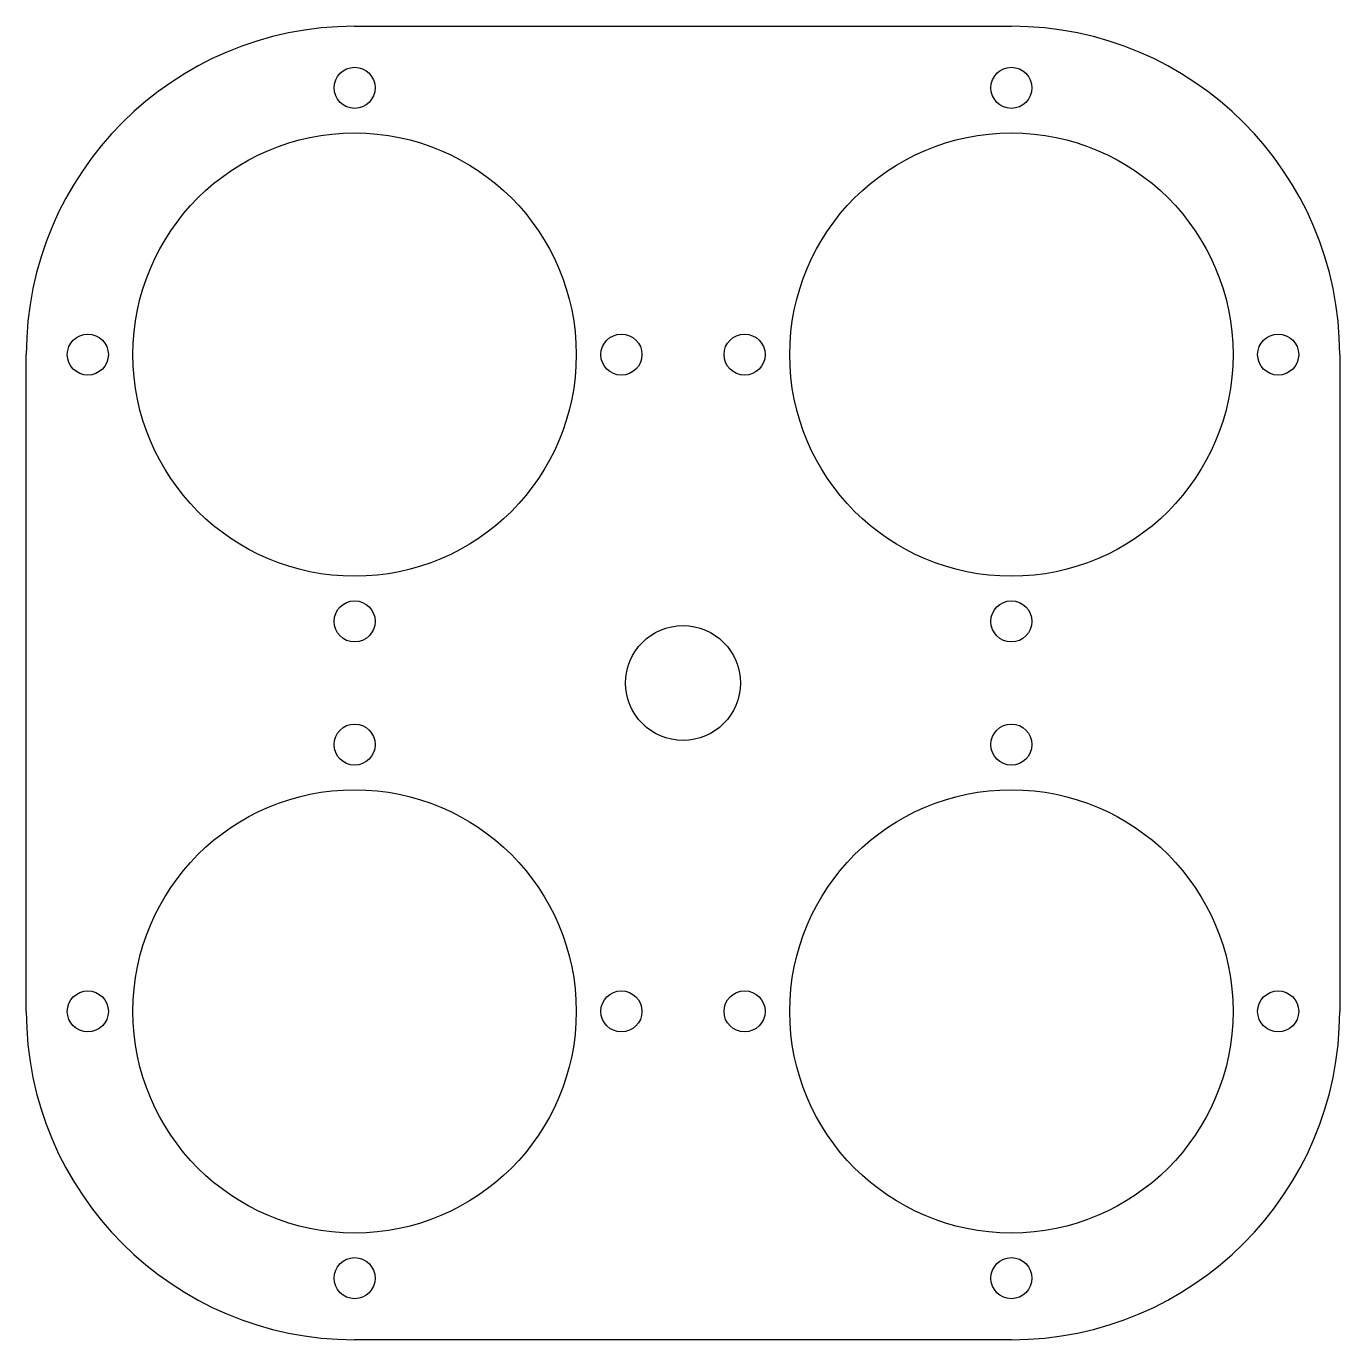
# Model space of a CAD drawing. Header units: millimetres. Extents: x -80 to 80, y -80 to 80.
import ezdxf

# ---------------------------------------------------------------- set-up
doc = ezdxf.new("R2010")
doc.units = ezdxf.units.MM

msp = doc.modelspace()

# ---------------------------------------------------------------- linework, layer by layer
at = {"color": 7, "linetype": 'Continuous', "lineweight": 25}
for p, q in [((-40, 80), (40, 80)), ((-80, -40), (-80, 40)), ((80, 40), (80, -40)), ((40, -80), (-40, -80))]:
    msp.add_line(p, q, dxfattribs=at)
for centre, radius in [((-40, 72.5), 2.5), ((40, 72.5), 2.5), ((-40, 40), 27), ((40, 40), 27), ((-72.5, 40), 2.5), ((-7.5, 40), 2.5), ((7.5, 40), 2.5), ((72.5, 40), 2.5), ((-40, 7.5), 2.5), ((40, 7.5), 2.5), ((0, 0), 7), ((-40, -7.5), 2.5), ((40, -7.5), 2.5), ((-40, -40), 27), ((40, -40), 27), ((-72.5, -40), 2.5), ((-7.5, -40), 2.5), ((7.5, -40), 2.5), ((72.5, -40), 2.5), ((-40, -72.5), 2.5), ((40, -72.5), 2.5)]:
    msp.add_circle(centre, radius, dxfattribs=at)
for centre, start, end in [((-40, 40), 90, 180), ((40, 40), 0, 90), ((-40, -40), 180, 270), ((40, -40), 270, 0)]:
    msp.add_arc(centre, 40, start, end, dxfattribs=at)

doc.saveas('drawing.dxf')
